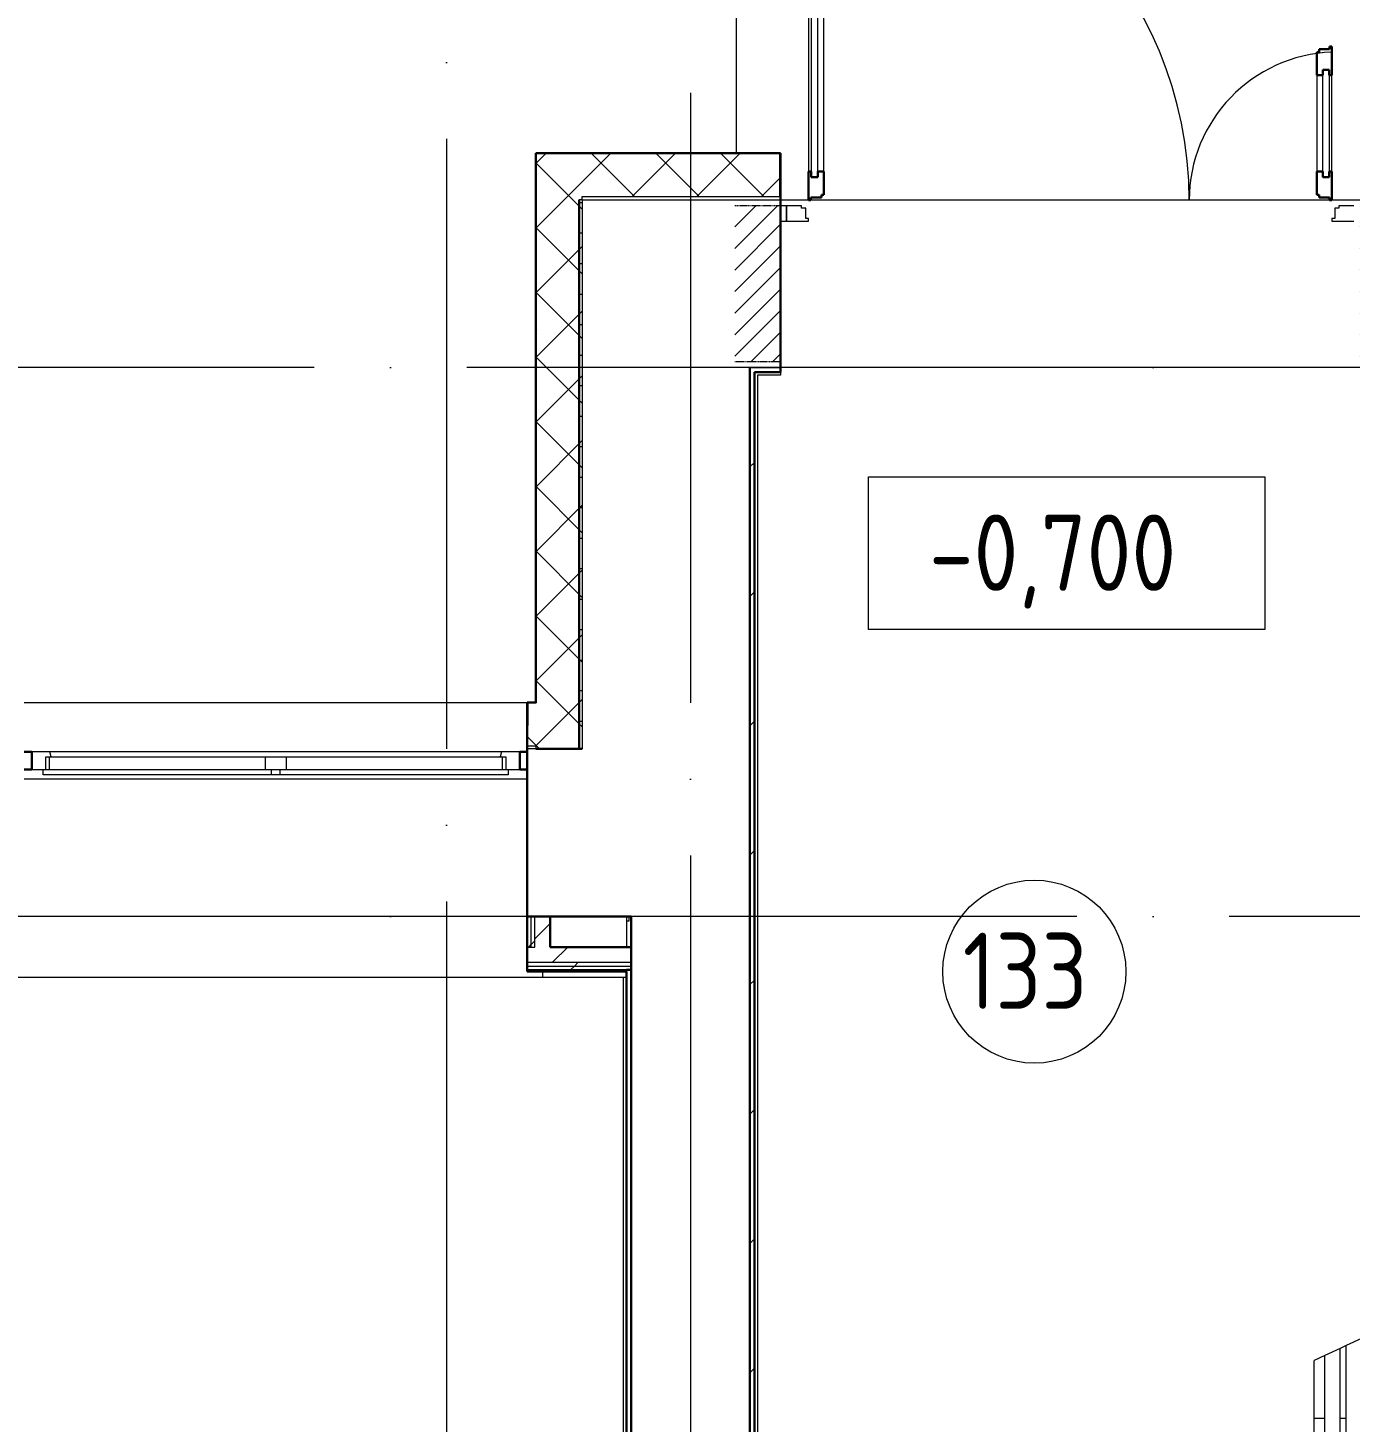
# Model space of a CAD drawing. Header units: millimetres. Extents: x -88595 to 880822, y -1054509 to -148035.
# Drawn here: x 187891 to 192226, y -269709 to -265139 of the extents above; entities that cross this region are included whole.
import ezdxf

# ---------------------------------------------------------------- set-up
doc = ezdxf.new("R2010")
doc.units = ezdxf.units.MM
doc.linetypes.add('ADSK_Линия сетки', pattern=[25, 20, -2.5, 0, -2.5])
doc.linetypes.add('ADSK_Штриховая_ш2 п1_5', pattern=[4.5, 3, -1.5])
for name, color, linetype, lineweight in [('_ Окна', 7, 'Continuous', 30), ('Аннотация', 7, 'Continuous', 20), ('Двери', 7, 'Continuous', 9), ('Лестницы', 7, 'Continuous', 9), ('Марки помещений', 7, 'Continuous', 20), ('Оборудование', 7, 'Continuous', 18), ('Ограждение', 7, 'Continuous', 9), ('Окна', 7, 'Continuous', 9), ('Оси', 7, 'Continuous', 9), ('Отметки', 7, 'Continuous', 9), ('Перекрытие', 7, 'Continuous', 18), ('Стены внутренние', 7, 'Continuous', 18), ('Стены наружные', 7, 'Continuous', 18), ('Стены штриховка', 7, 'Continuous', 9)]:
    doc.layers.add(name, color=color, linetype=linetype, lineweight=lineweight)
doc.layers.add('Двери открывание', color=7, linetype='Continuous', lineweight=9, true_color=0xc0c0c0)
doc.styles.add('GOST Common_3', font='GOST_Common.ttf', dxfattribs={"width": 0.9, "height": 2.5})

# ---------------------------------------------------------------- blocks, each defined once
blk = doc.blocks.new('1 этаж')
at = {"layer": 'Двери', "lineweight": 18, "true_color": 0xff0000}
h = blk.add_hatch(dxfattribs=at)
h.set_pattern_fill('FP_2', color=1, style=0, pattern_type=2)
h.set_pattern_definition([(45, (227312.71, 662337.605), (-35.3553, 35.3553), [])])
h.paths.add_polyline_path([(228537.7, 662082.6), (228537.7, 662592.6), (228387.7, 662592.6), (228387.7, 662082.6)])
h.paths.add_polyline_path([(226337.7, 662082.6), (226487.7, 662082.6), (226487.7, 662592.6), (226337.7, 662592.6)])
at = {"layer": '_ Окна'}
for p, q in [((224032.7, 660802.6), (224007.7, 660802.6)), ((224032.7, 660744.6), (224032.7, 660802.6)), ((225657.7, 660802.6), (225632.7, 660802.6)), ((225632.7, 660802.6), (225632.7, 660744.6)), ((224007.7, 660744.6), (224032.7, 660744.6)), ((225632.7, 660744.6), (225657.7, 660744.6))]:
    blk.add_line(p, q, dxfattribs=at)
at = {"layer": '_ Окна', "lineweight": 18}
for p, q in [((224092.2, 660802.6), (224032.7, 660802.6)), ((224032.7, 660802.6), (224032.7, 660744.6)), ((224096.7, 660785.6), (224092.2, 660802.6)), ((225573.3, 660802.6), (225568.7, 660785.6)), ((225632.7, 660802.6), (225573.3, 660802.6)), ((225632.7, 660744.6), (225632.7, 660802.6)), ((224078.7, 660744.6), (224078.7, 660785.6)), ((224078.7, 660785.6), (224090.7, 660785.6)), ((225574.7, 660785.6), (225586.7, 660785.6)), ((225586.7, 660785.6), (225586.7, 660744.6)), ((224032.7, 660744.6), (224070.7, 660744.6)), ((225594.7, 660744.6), (225632.7, 660744.6))]:
    blk.add_line(p, q, dxfattribs=at)
at = {"layer": 'Аннотация', "lineweight": 20}
for p, q in [((226775.8, 661203.7), (226775.8, 661703.7)), ((226775.8, 661703.7), (228075.8, 661703.7)), ((228075.8, 661703.7), (228075.8, 661203.7)), ((228075.8, 661203.7), (226775.8, 661203.7))]:
    blk.add_line(p, q, dxfattribs=at)
at = {"layer": 'Двери'}
for p, q in [((226588.7, 663818.6), (226588.7, 662686.6)), ((226609.7, 662686.6), (226609.7, 663818.6)), ((226579.7, 663800.6), (226579.7, 662704.6)), ((226629.7, 662704.6), (226629.7, 663800.6)), ((228265.7, 662686.6), (228265.7, 663038.6)), ((228265.7, 663038.6), (228286.7, 663038.6)), ((228286.7, 663038.6), (228286.7, 662686.6)), ((228245.7, 663020.6), (228245.7, 662704.6)), ((228295.7, 662704.6), (228295.7, 663020.6)), ((226588.7, 662686.6), (226609.7, 662686.6)), ((228286.7, 662686.6), (228265.7, 662686.6)), ((226487.7, 662592.6), (226487.7, 662542.6)), ((226507.7, 662592.6), (226487.7, 662592.6)), ((226507.7, 662542.6), (226507.7, 662592.6)), ((226556.7, 662592.6), (226507.7, 662592.6)), ((226507.7, 662592.6), (226507.7, 662542.6)), ((226556.7, 662584.6), (226556.7, 662592.6)), ((226570.7, 662584.6), (226556.7, 662584.6)), ((226570.7, 662550.6), (226570.7, 662584.6)), ((228318.7, 662584.6), (228304.7, 662584.6)), ((228304.7, 662584.6), (228304.7, 662550.6)), ((228318.7, 662592.6), (228318.7, 662584.6)), ((228367.7, 662592.6), (228318.7, 662592.6)), ((226487.7, 662542.6), (226507.7, 662542.6)), ((226507.7, 662542.6), (226579.7, 662542.6)), ((226579.7, 662550.6), (226570.7, 662550.6)), ((226579.7, 662542.6), (226579.7, 662550.6)), ((228304.7, 662550.6), (228295.7, 662550.6)), ((228295.7, 662550.6), (228295.7, 662542.6)), ((228295.7, 662542.6), (228367.7, 662542.6))]:
    blk.add_line(p, q, dxfattribs=at)
at = {"layer": 'Двери', "lineweight": 30}
for p, q in [((228253.7, 663096.6), (228245.7, 663096.6)), ((228245.7, 663096.6), (228245.7, 663020.6)), ((228287.7, 663105.6), (228253.7, 663105.6)), ((228253.7, 663105.6), (228253.7, 663096.6)), ((228295.7, 663114.6), (228287.7, 663114.6)), ((228287.7, 663114.6), (228287.7, 663105.6)), ((228295.7, 663020.6), (228295.7, 663114.6)), ((228265.7, 663020.6), (228265.7, 663038.6)), ((228265.7, 663038.6), (228286.7, 663038.6)), ((228286.7, 663038.6), (228286.7, 663020.6)), ((228245.7, 663020.6), (228265.7, 663020.6)), ((228286.7, 663020.6), (228295.7, 663020.6)), ((226579.7, 662704.6), (226579.7, 662610.6)), ((226588.7, 662704.6), (226579.7, 662704.6)), ((226588.7, 662686.6), (226588.7, 662704.6)), ((226609.7, 662686.6), (226588.7, 662686.6)), ((226609.7, 662704.6), (226609.7, 662686.6)), ((226629.7, 662704.6), (226609.7, 662704.6)), ((226629.7, 662628.6), (226629.7, 662704.6)), ((228245.7, 662704.6), (228245.7, 662628.6)), ((228245.7, 662704.6), (228265.7, 662704.6)), ((228265.7, 662704.6), (228265.7, 662686.6)), ((228265.7, 662686.6), (228286.7, 662686.6)), ((228286.7, 662704.6), (228295.7, 662704.6)), ((228286.7, 662686.6), (228286.7, 662704.6)), ((228295.7, 662610.6), (228295.7, 662704.6)), ((226621.7, 662619.6), (226621.7, 662628.6)), ((226621.7, 662628.6), (226629.7, 662628.6)), ((228245.7, 662628.6), (228253.7, 662628.6)), ((228253.7, 662628.6), (228253.7, 662619.6)), ((226579.7, 662610.6), (226587.7, 662610.6)), ((226587.7, 662610.6), (226587.7, 662619.6)), ((226587.7, 662619.6), (226621.7, 662619.6)), ((228253.7, 662619.6), (228287.7, 662619.6)), ((228287.7, 662619.6), (228287.7, 662610.6)), ((228287.7, 662610.6), (228295.7, 662610.6))]:
    blk.add_line(p, q, dxfattribs=at)
at = {"layer": 'Двери', "linetype": 'ADSK_Штриховая_ш2 п1_5'}
for p, q in [((226487.7, 662592.6), (226337.7, 662592.6)), ((226487.7, 662082.6), (226487.7, 662592.6)), ((226337.7, 662082.6), (226487.7, 662082.6))]:
    blk.add_line(p, q, dxfattribs=at)
at = {"layer": 'Двери открывание'}
for centre, radius, start, end in [((226561.7, 662610.6), 1266, 0, 89.1853), ((228313.7, 662610.6), 486, 92.1226, 180)]:
    blk.add_arc(centre, radius, start, end, dxfattribs=at)
at = {"layer": 'Лестницы'}
for p, q in [((228342.7, 658856.2), (228322.7, 658846.9)), ((228272.7, 658823.6), (228237.7, 658807.3)), ((228237.7, 658617.6), (228237.7, 658807.3)), ((228237.7, 658317.6), (228237.7, 658617.6)), ((228237.7, 658617.6), (228272.7, 658617.6)), ((228237.7, 658617.6), (228272.7, 658617.6)), ((228322.7, 658617.6), (228342.7, 658617.6)), ((228322.7, 658617.6), (228342.7, 658617.6))]:
    blk.add_line(p, q, dxfattribs=at)
at = {"layer": 'Марки помещений'}
blk.add_circle((227320, 660081.8), 300, dxfattribs=at)
at = {"layer": 'Ограждение'}
for p, q in [((226412.7, 662037.6), (226412.7, 658080.9)), ((226487.7, 662037.6), (226412.7, 662037.6)), ((226487.7, 662047.6), (226487.7, 662037.6)), ((225657.7, 660712.6), (224007.7, 660712.6)), ((225657.7, 660262.6), (224007.7, 660262.6)), ((225982.7, 660262.6), (225982.7, 660162.6)), ((225982.7, 660062.6), (217717.7, 660062.6)), ((225707.7, 660062.6), (224007.7, 660062.6)), ((225707.7, 660082.6), (225707.7, 660062.6)), ((225972.7, 656912.6), (225972.7, 660062.6)), ((228392.7, 658879.5), (228342.7, 658856.2)), ((228322.7, 658846.9), (228272.7, 658823.6)), ((228322.7, 658846.9), (228272.7, 658823.6)), ((228322.7, 656792.6), (228322.7, 658846.9)), ((228342.7, 656817.6), (228342.7, 658856.2)), ((228272.7, 656842.6), (228272.7, 658823.6))]:
    blk.add_line(p, q, dxfattribs=at)
at = {"layer": 'Окна'}
for p, q in [((225573.3, 660802.6), (224092.2, 660802.6)), ((224090.7, 660785.6), (224797.7, 660785.6)), ((224090.7, 660744.6), (224090.7, 660785.6)), ((224797.7, 660785.6), (224867.7, 660785.6)), ((224797.7, 660785.6), (224797.7, 660744.6)), ((224867.7, 660785.6), (225574.7, 660785.6)), ((224867.7, 660744.6), (224867.7, 660785.6)), ((225574.7, 660785.6), (225574.7, 660744.6)), ((224070.7, 660744.6), (224817.7, 660744.6)), ((224070.7, 660727.6), (224070.7, 660744.6)), ((224817.7, 660727.6), (224070.7, 660727.6)), ((224817.7, 660744.6), (224847.7, 660744.6)), ((224817.7, 660744.6), (224817.7, 660727.6)), ((224847.7, 660727.6), (224817.7, 660727.6)), ((224847.7, 660744.6), (225594.7, 660744.6)), ((224847.7, 660727.6), (224847.7, 660744.6)), ((225594.7, 660727.6), (224847.7, 660727.6)), ((225594.7, 660744.6), (225594.7, 660727.6))]:
    blk.add_line(p, q, dxfattribs=at)
at = {"layer": 'Оси', "linetype": 'ADSK_Линия сетки', "ltscale": 100}
for p, q in [((225392.7, 697813.2), (225392.7, 633106.5)), ((226192.7, 662962.6), (226192.7, 631836.5)), ((252460, 662062.6), (175520.4, 662062.6)), ((252460, 660262.6), (175520.4, 660262.6))]:
    blk.add_line(p, q, dxfattribs=at)
at = {"layer": 'Перекрытие', "color": 49, "ltscale": 100, "true_color": 0x464646}
for p, q in [((226342.7, 664714.6), (226342.7, 662764.6)), ((226487.7, 662612.6), (226579.7, 662612.6)), ((226587.7, 662612.6), (228287.7, 662612.6)), ((228295.7, 662612.6), (228387.7, 662612.6)), ((228387.7, 662062.6), (226487.7, 662062.6))]:
    blk.add_line(p, q, dxfattribs=at)
at = {"layer": 'Стены внутренние', "lineweight": 30}
for p, q in [((226487.7, 662764.6), (225685.7, 662764.6)), ((225685.7, 662764.6), (225685.7, 660964.6)), ((226487.7, 662622.6), (226487.7, 662764.6)), ((226487.7, 662062.6), (226487.7, 662612.6)), ((225685.7, 660964.6), (225657.7, 660964.6)), ((225657.7, 660964.6), (225657.7, 660822.6)), ((225657.7, 660812.6), (225657.7, 660262.6)), ((225827.7, 660812.6), (225685.7, 660812.6)), ((225732.7, 660262.6), (225997.7, 660262.6)), ((225997.7, 660262.6), (225997.7, 660162.6))]:
    blk.add_line(p, q, dxfattribs=at)
at = {"layer": 'Стены внутренние', "linetype": 'Continuous', "lineweight": 9}
for p, q in [((225687.7, 662733.4), (225716.9, 662762.6)), ((225779, 662612.6), (225929, 662762.6)), ((226008.8, 662622.6), (225868.8, 662762.6)), ((226001.1, 662622.6), (226141.1, 662762.6)), ((226220.9, 662622.6), (226080.9, 662762.6)), ((226213.3, 662622.6), (226353.3, 662762.6)), ((226433, 662622.6), (226293, 662762.6)), ((226487.7, 662760.3), (226485.7, 662756.9)), ((225806.6, 662612.6), (225687.7, 662731.5)), ((226425.4, 662622.6), (226485.7, 662682.9)), ((225687.7, 662521.3), (225779, 662612.6)), ((225837.7, 662581.5), (225806.6, 662612.6)), ((225685.7, 662552.7), (225687.7, 662552.7)), ((225837.7, 662369.4), (225687.7, 662519.4)), ((225687.7, 662309.2), (225837.7, 662459.2)), ((225837.7, 662157.3), (225687.7, 662307.3)), ((225685.7, 662247.9), (225687.7, 662247.9)), ((225687.7, 662097), (225837.7, 662247)), ((225687.7, 662187.5), (225685.7, 662184)), ((225837.7, 661945.1), (225687.7, 662095.1)), ((225687.7, 661884.9), (225837.7, 662034.9)), ((225837.7, 661733), (225687.7, 661883)), ((225685.7, 661841.5), (225687.7, 661841.5)), ((225687.7, 661672.8), (225837.7, 661822.8)), ((225687.7, 661712.4), (225685.7, 661715.8)), ((225837.7, 661520.9), (225687.7, 661670.9)), ((225687.7, 661460.6), (225837.7, 661610.6)), ((225685.7, 661435.1), (225687.7, 661435.1)), ((225837.7, 661308.7), (225687.7, 661458.7)), ((225687.7, 661248.5), (225837.7, 661398.5)), ((225837.7, 661096.6), (225687.7, 661246.6)), ((225687.7, 661036.4), (225837.7, 661186.4)), ((225685.7, 661130.3), (225687.7, 661130.3)), ((225687.7, 661102.8), (225685.7, 661106.2)), ((225837.7, 660884.5), (225687.7, 661034.5)), ((225687.7, 660824.2), (225837.7, 660974.2)), ((225659.7, 660919.8), (225657.7, 660916.3)), ((225687.7, 660822.3), (225657.7, 660852.3)), ((225685.7, 660822.2), (225687.7, 660824.2)), ((225697.5, 660812.6), (225687.7, 660822.3))]:
    blk.add_line(p, q, dxfattribs=at)
at = {"layer": 'Стены внутренние'}
for p, q in [((225837.7, 662612.6), (225827.7, 662612.6)), ((225837.7, 662612.6), (225837.7, 660812.6)), ((226387.7, 662062.6), (226487.7, 662062.6)), ((224007.7, 660964.6), (225657.7, 660964.6)), ((225685.7, 660812.6), (225657.7, 660812.6))]:
    blk.add_line(p, q, dxfattribs=at)
at = {"layer": 'Стены наружные', "lineweight": 30}
for p, q in [((226487.7, 662612.6), (226487.7, 662622.6)), ((225827.7, 662612.6), (225827.7, 660812.6)), ((226387.7, 662062.6), (226387.7, 654747.6)), ((226402.7, 662047.6), (226487.7, 662047.6)), ((226402.7, 654882.6), (226402.7, 662047.6)), ((226487.7, 662047.6), (226487.7, 662062.6)), ((225657.7, 660822.6), (225657.7, 660812.6)), ((225827.7, 660812.6), (225837.7, 660812.6)), ((225657.7, 660262.6), (225657.7, 660082.6)), ((225732.7, 660262.6), (225657.7, 660262.6)), ((225732.7, 660162.6), (225732.7, 660262.6)), ((225997.7, 660162.6), (225732.7, 660162.6)), ((225997.7, 656767.6), (225997.7, 660162.6)), ((225657.7, 660082.6), (225982.7, 660082.6)), ((225997.7, 660087.6), (225982.7, 660087.6)), ((225982.7, 660087.6), (225997.7, 660087.6)), ((225982.7, 660082.6), (225982.7, 656902.6))]:
    blk.add_line(p, q, dxfattribs=at)
at = {"layer": 'Стены наружные', "linetype": 'Continuous', "lineweight": 9}
for p, q in [((225837.7, 662602.3), (225827.7, 662602.3)), ((225837.7, 662502.3), (225827.7, 662502.3)), ((225837.7, 662402.3), (225827.7, 662402.3)), ((225837.7, 662302.3), (225827.7, 662302.3)), ((225837.7, 662202.3), (225827.7, 662202.3)), ((225837.7, 662102.3), (225827.7, 662102.3)), ((225837.7, 662002.3), (225827.7, 662002.3)), ((225837.7, 661902.3), (225827.7, 661902.3)), ((225837.7, 661802.3), (225827.7, 661802.3)), ((226387.7, 661736.4), (226402.7, 661751.4)), ((225837.7, 661702.3), (225827.7, 661702.3)), ((225837.7, 661602.3), (225827.7, 661602.3)), ((225837.7, 661502.3), (225827.7, 661502.3)), ((225837.7, 661402.3), (225827.7, 661402.3)), ((225837.7, 661302.3), (225827.7, 661302.3)), ((226387.7, 661312.1), (226402.7, 661327.1)), ((225837.7, 661202.3), (225827.7, 661202.3)), ((225837.7, 661102.3), (225827.7, 661102.3)), ((225837.7, 661002.3), (225827.7, 661002.3)), ((225837.7, 660902.3), (225827.7, 660902.3)), ((226387.7, 660887.9), (226402.7, 660902.9)), ((226387.7, 660463.6), (226402.7, 660478.6)), ((225682.7, 660189.9), (225732.7, 660239.9)), ((225662.5, 660162.6), (225670.2, 660170.4)), ((225670.2, 660170.4), (225682.7, 660182.9)), ((225740.3, 660112.6), (225790.3, 660162.6)), ((225812.1, 660100.1), (225824.6, 660112.6)), ((225799.6, 660087.6), (225812.1, 660100.1)), ((226387.7, 660039.3), (226402.7, 660054.3)), ((226387.7, 659615.1), (226402.7, 659630.1)), ((226387.7, 659190.8), (226402.7, 659205.8)), ((226387.7, 658766.5), (226402.7, 658781.5))]:
    blk.add_line(p, q, dxfattribs=at)
at = {"layer": 'Стены наружные'}
for p, q in [((225837.7, 662612.6), (226487.7, 662612.6)), ((225990.2, 660247.6), (225982.7, 660247.6)), ((225990.2, 660262.6), (225990.2, 660247.6))]:
    blk.add_line(p, q, dxfattribs=at)
at = {"layer": 'Стены штриховка'}
for p, q in [((226485.7, 662762.6), (225685.7, 662762.6)), ((225687.7, 660962.6), (225687.7, 662764.6)), ((226485.7, 662622.6), (226485.7, 662762.6)), ((225837.7, 662622.6), (226487.7, 662622.6)), ((225837.7, 662612.6), (225837.7, 662622.6)), ((225827.7, 662612.6), (225827.7, 662612.6)), ((225659.7, 660962.6), (225659.7, 660888.6)), ((225687.7, 660962.6), (225659.7, 660962.6)), ((225685.7, 660962.6), (225685.7, 660964.6)), ((225657.7, 660888.6), (225659.7, 660888.6)), ((225657.7, 660822.6), (225685.7, 660822.6)), ((225685.7, 660822.6), (225685.7, 660812.6)), ((225670.2, 660162.6), (225670.2, 660262.6)), ((225682.7, 660162.6), (225682.7, 660262.6)), ((225657.7, 660162.6), (225682.7, 660162.6)), ((225657.7, 660112.6), (225997.7, 660112.6)), ((225657.7, 660100.1), (225997.7, 660100.1)), ((225982.7, 660087.6), (225657.7, 660087.6)), ((225657.7, 660087.6), (225982.7, 660087.6)), ((225982.7, 660082.6), (225982.7, 660087.6))]:
    blk.add_line(p, q, dxfattribs=at)
at = {"layer": 'Марки помещений', "style": 'GOST Common_3', "width": 0.9}
blk.add_text('133', height=250, dxfattribs=at).set_placement((227085.1, 659959.5))
at = {"layer": 'Отметки', "style": 'GOST Common_3', "width": 0.9}
blk.add_text('-0,700', height=250, dxfattribs=at).set_placement((226974.6, 661330.4))

msp = doc.modelspace()

# ---------------------------------------------------------------- block references
at = {"layer": 'Оборудование', "color": 5, "true_color": 0x0000ff}
msp.add_blockref('1 этаж', (-36129.5, -928314.5), dxfattribs=at)

doc.saveas('drawing.dxf')
